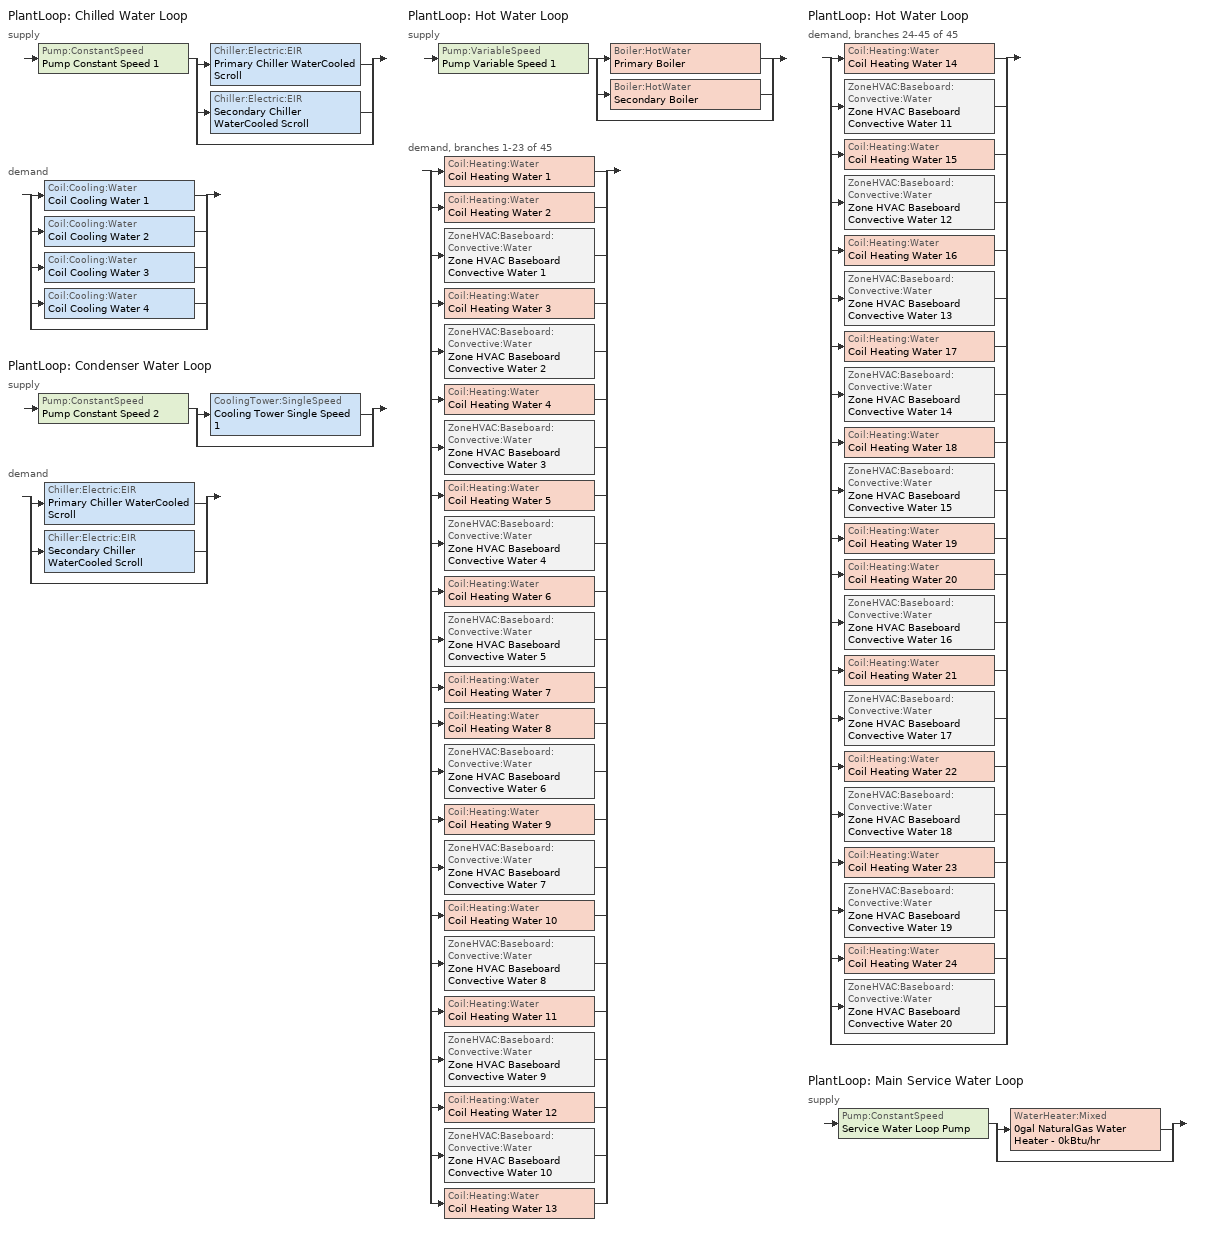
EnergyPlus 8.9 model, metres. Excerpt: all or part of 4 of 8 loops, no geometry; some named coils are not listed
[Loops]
PlantLoop 'Chilled Water Loop'
 supply: Pump:ConstantSpeed 'Pump Constant Speed 1' > split
  | Chiller:Electric:EIR 'Primary Chiller WaterCooled Scroll'
  | Chiller:Electric:EIR 'Secondary Chiller WaterCooled Scroll'
  | bypass
 demand: split
  | Coil:Cooling:Water 'Coil Cooling Water 1'
  | Coil:Cooling:Water 'Coil Cooling Water 2'
  | Coil:Cooling:Water 'Coil Cooling Water 3'
  | Coil:Cooling:Water 'Coil Cooling Water 4'
  | bypass
PlantLoop 'Condenser Water Loop'
 supply: Pump:ConstantSpeed 'Pump Constant Speed 2' > split
  | CoolingTower:SingleSpeed 'Cooling Tower Single Speed 1'
  | bypass
 demand: split
  | Chiller:Electric:EIR 'Primary Chiller WaterCooled Scroll'
  | Chiller:Electric:EIR 'Secondary Chiller WaterCooled Scroll'
  | bypass
PlantLoop 'Hot Water Loop'
 supply: Pump:VariableSpeed 'Pump Variable Speed 1' > split
  | Boiler:HotWater 'Primary Boiler'
  | Boiler:HotWater 'Secondary Boiler'
  | bypass
 demand, branches 1-23 of 45: split
  | Coil:Heating:Water 'Coil Heating Water 1'
  | Coil:Heating:Water 'Coil Heating Water 2'
  | ZoneHVAC:Baseboard:Convective:Water 'Zone HVAC Baseboard Convective Water 1'
  | Coil:Heating:Water 'Coil Heating Water 3'
  | ZoneHVAC:Baseboard:Convective:Water 'Zone HVAC Baseboard Convective Water 2'
  | Coil:Heating:Water 'Coil Heating Water 4'
  | ZoneHVAC:Baseboard:Convective:Water 'Zone HVAC Baseboard Convective Water 3'
  | Coil:Heating:Water 'Coil Heating Water 5'
  | ZoneHVAC:Baseboard:Convective:Water 'Zone HVAC Baseboard Convective Water 4'
  | Coil:Heating:Water 'Coil Heating Water 6'
  | ZoneHVAC:Baseboard:Convective:Water 'Zone HVAC Baseboard Convective Water 5'
  | Coil:Heating:Water 'Coil Heating Water 7'
  | Coil:Heating:Water 'Coil Heating Water 8'
  | ZoneHVAC:Baseboard:Convective:Water 'Zone HVAC Baseboard Convective Water 6'
  | Coil:Heating:Water 'Coil Heating Water 9'
  | ZoneHVAC:Baseboard:Convective:Water 'Zone HVAC Baseboard Convective Water 7'
  | Coil:Heating:Water 'Coil Heating Water 10'
  | ZoneHVAC:Baseboard:Convective:Water 'Zone HVAC Baseboard Convective Water 8'
  | Coil:Heating:Water 'Coil Heating Water 11'
  | ZoneHVAC:Baseboard:Convective:Water 'Zone HVAC Baseboard Convective Water 9'
  | Coil:Heating:Water 'Coil Heating Water 12'
  | ZoneHVAC:Baseboard:Convective:Water 'Zone HVAC Baseboard Convective Water 10'
  | Coil:Heating:Water 'Coil Heating Water 13'
PlantLoop 'Hot Water Loop'
 demand, branches 24-45 of 45: split
  | Coil:Heating:Water 'Coil Heating Water 14'
  | ZoneHVAC:Baseboard:Convective:Water 'Zone HVAC Baseboard Convective Water 11'
  | Coil:Heating:Water 'Coil Heating Water 15'
  | ZoneHVAC:Baseboard:Convective:Water 'Zone HVAC Baseboard Convective Water 12'
  | Coil:Heating:Water 'Coil Heating Water 16'
  | ZoneHVAC:Baseboard:Convective:Water 'Zone HVAC Baseboard Convective Water 13'
  | Coil:Heating:Water 'Coil Heating Water 17'
  | ZoneHVAC:Baseboard:Convective:Water 'Zone HVAC Baseboard Convective Water 14'
  | Coil:Heating:Water 'Coil Heating Water 18'
  | ZoneHVAC:Baseboard:Convective:Water 'Zone HVAC Baseboard Convective Water 15'
  | Coil:Heating:Water 'Coil Heating Water 19'
  | Coil:Heating:Water 'Coil Heating Water 20'
  | ZoneHVAC:Baseboard:Convective:Water 'Zone HVAC Baseboard Convective Water 16'
  | Coil:Heating:Water 'Coil Heating Water 21'
  | ZoneHVAC:Baseboard:Convective:Water 'Zone HVAC Baseboard Convective Water 17'
  | Coil:Heating:Water 'Coil Heating Water 22'
  | ZoneHVAC:Baseboard:Convective:Water 'Zone HVAC Baseboard Convective Water 18'
  | Coil:Heating:Water 'Coil Heating Water 23'
  | ZoneHVAC:Baseboard:Convective:Water 'Zone HVAC Baseboard Convective Water 19'
  | Coil:Heating:Water 'Coil Heating Water 24'
  | ZoneHVAC:Baseboard:Convective:Water 'Zone HVAC Baseboard Convective Water 20'
  | bypass
PlantLoop 'Main Service Water Loop'
 supply: Pump:ConstantSpeed 'Service Water Loop Pump' > split
  | WaterHeater:Mixed '0gal NaturalGas Water Heater - 0kBtu/hr'
  | bypass
[Coil:Heating:Water] Availability Schedule=Always On Discrete; U-Factor Times Area Value {W/K}=Autosize; Maximum Water Flow Rate {m3/s}=Autosize; Performance Input Method=UFactorTimesAreaAndDesignWaterFlowRate; Rated Capacity {W}=Autosize; Rated Inlet Water Temperature {C}=82.2; Rated Inlet Air Temperature {C}=16.6; Rated Outlet Water Temperature {C}=71.1; Rated Outlet Air Temperature {C}=32.2; Rated Ratio for Air and Water Convection=0.5
Coil Heating Water 20; Coil Heating Water 14; Coil Heating Water 21; Coil Heating Water 15; Coil Heating Water 16; Coil Heating Water 17; Coil Heating Water 18; Coil Heating Water 8; Coil Heating Water 2; Coil Heating Water 9; Coil Heating Water 22; Coil Heating Water 23; Coil Heating Water 24; Coil Heating Water 3; Coil Heating Water 4; Coil Heating Water 5; Coil Heating Water 10; Coil Heating Water 11; Coil Heating Water 6; Coil Heating Water 12
[ZoneHVAC:Baseboard:Convective:Water] Availability Schedule=Always On Discrete; Heating Design Capacity Method=HeatingDesignCapacity; Heating Design Capacity {W}=Autosize; Heating Design Capacity Per Floor Area {W/m2}=0; Fraction of Autosized Heating Design Capacity=0.8; U-Factor Times Area Value {W/K}=Autosize; Maximum Water Flow Rate {m3/s}=Autosize; Convergence Tolerance=0.001
Zone HVAC Baseboard Convective Water 16; Zone HVAC Baseboard Convective Water 11; Zone HVAC Baseboard Convective Water 17; Zone HVAC Baseboard Convective Water 12; Zone HVAC Baseboard Convective Water 13; Zone HVAC Baseboard Convective Water 14; Zone HVAC Baseboard Convective Water 15; Zone HVAC Baseboard Convective Water 6; Zone HVAC Baseboard Convective Water 1; Zone HVAC Baseboard Convective Water 7; Zone HVAC Baseboard Convective Water 18; Zone HVAC Baseboard Convective Water 19; Zone HVAC Baseboard Convective Water 20; Zone HVAC Baseboard Convective Water 2; Zone HVAC Baseboard Convective Water 3; Zone HVAC Baseboard Convective Water 4; Zone HVAC Baseboard Convective Water 8; Zone HVAC Baseboard Convective Water 9; Zone HVAC Baseboard Convective Water 5; Zone HVAC Baseboard Convective Water 10
[SetpointManager:Scheduled] Control Variable=Temperature
Name | Schedule
Setpoint Manager Scheduled 1 | CHW Temp
Setpoint Manager Scheduled 2 | CW Temp
Service hot water setpoint manager | Service Water Loop Temp - 140F
[PlantLoop] Fluid Type=Water; Maximum Loop Flow Rate {m3/s}=Autosize; Minimum Loop Flow Rate {m3/s}=0; Plant Loop Volume {m3}=Autocalculate; Load Distribution Scheme=Optimal; Plant Loop Demand Calculation Scheme=SingleSetpoint
Name | Plant Equipment Operation Scheme | Maximum Loop Temperature {C} | Minimum Loop Temperature {C}
Chilled Water Loop | Chilled Water Loop Operation Schemes | 100 | 0
Condenser Water Loop | Condenser Water Loop Operation Schemes | 100 | 0
Hot Water Loop | Hot Water Loop Operation Schemes | 100 | 0
Main Service Water Loop | Main Service Water Loop Operation Schemes | 60 | 10
[Sizing:Plant] Sizing Option=NonCoincident; Zone Timesteps in Averaging Window=1; Coincident Sizing Factor Mode=None
Name | Loop Type | Design Loop Exit Temperature {C} | Loop Design Temperature Difference {deltaC}
Chilled Water Loop | Cooling | 7 | 6
Condenser Water Loop | Condenser | 29 | 6
Hot Water Loop | Heating | 82 | 16
Main Service Water Loop | Heating | 60 | 5
[Pump:ConstantSpeed] Design Flow Rate {m3/s}=Autosize; Design Power Consumption {W}=Autosize; Motor Efficiency=0.9; Fraction of Motor Inefficiencies to Fluid Stream=0; Pump Control Type=Intermittent; Design Power Sizing Method=PowerPerFlowPerPressure; Design Electric Power per Unit Flow Rate {W/(m3/s)}=348701.1; Design Shaft Power per Unit Flow Rate per Unit Head=1.28205
Name | Design Pump Head {Pa}
Pump Constant Speed 1; Pump Constant Speed 2 | 179352
Service Water Loop Pump | 179532
[Chiller:Electric:EIR] Reference Capacity {W}=Autosize; Reference COP {W/W}=5.5; Reference Leaving Chilled Water Temperature {C}=6.67; Reference Entering Condenser Fluid Temperature {C}=29.4; Reference Chilled Water Flow Rate {m3/s}=Autosize; Reference Condenser Fluid Flow Rate {m3/s}=Autosize; Minimum Part Load Ratio=0.1; Maximum Part Load Ratio=1; Optimum Part Load Ratio=1; Minimum Unloading Ratio=0.2; Condenser Type=WaterCooled; Condenser Fan Power Ratio {W/W}=0; Fraction of Compressor Electric Consumption Rejected by Condenser=1; Leaving Chilled Water Lower Temperature Limit {C}=2; Chiller Flow Mode=NotModulated; Sizing Factor=1
Name | Cooling Capacity Function of Temperature Curve | Electric Input to Cooling Output Ratio Function of Temperature Curve | Electric Input to Cooling Output Ratio Function of Part Load Ratio Curve
Primary Chiller WaterCooled Scroll | Curve Biquadratic 1 | Curve Biquadratic 2 | Curve Quadratic 1
Secondary Chiller WaterCooled Scroll | Curve Biquadratic 3 | Curve Biquadratic 4 | Curve Quadratic 2
[PlantEquipmentOperationSchemes] Control Scheme Schedule Name 1=Always On Discrete
Name | Control Scheme Object Type 1 | Control Scheme Name 1
Chilled Water Loop Operation Schemes | PlantEquipmentOperation:CoolingLoad | Chilled Water Loop Cooling Operation Scheme
Condenser Water Loop Operation Schemes | PlantEquipmentOperation:CoolingLoad | Condenser Water Loop Cooling Operation Scheme
Hot Water Loop Operation Schemes | PlantEquipmentOperation:HeatingLoad | Hot Water Loop Heating Operation Scheme
[PlantEquipmentOperation:CoolingLoad] Load Range Lower Limit 1 {W}=0; Load Range Upper Limit 1 {W}=1000000000
Name | Range Equipment List Name 1
Chilled Water Loop Cooling Operation Scheme | Chilled Water Loop Cooling Equipment List
Condenser Water Loop Cooling Operation Scheme | Condenser Water Loop Cooling Equipment List
[PlantEquipmentList]
Chilled Water Loop Cooling Equipment List: Chiller:Electric:EIR, Primary Chiller WaterCooled Scroll, Chiller:Electric:EIR, Secondary Chiller WaterCooled Scroll
Condenser Water Loop Cooling Equipment List: CoolingTower:SingleSpeed, Cooling Tower Single Speed 1
Hot Water Loop Heating Equipment List: Boiler:HotWater, Primary Boiler, Boiler:HotWater, Secondary Boiler
[CoolingTower:SingleSpeed]
Cooling Tower Single Speed 1: Design Water Flow Rate {m3/s}=Autosize; Design Air Flow Rate {m3/s}=Autosize; Design Fan Power {W}=Autosize; Design U-Factor Times Area Value {W/K}=Autosize; Free Convection Air Flow Rate {m3/s}=Autosize; Free Convection Air Flow Rate Sizing Factor=0.1; Free Convection U-Factor Times Area Value {W/K}=Autosize; Free Convection U-Factor Times Area Value Sizing Factor=0.1; Performance Input Method=UFactorTimesAreaAndDesignWaterFlowRate; Heat Rejection Capacity and Nominal Capacity Sizing Ratio=1.25; Free Convection Capacity {W}=0; Free Convection Nominal Capacity Sizing Factor=0.1; Design Inlet Air Dry-Bulb Temperature {C}=24; Design Inlet Air Wet-Bulb Temperature {C}=24; Design Approach Temperature {deltaC}=5; Design Range Temperature {deltaC}=5; Basin Heater Capacity {W/K}=0; Basin Heater Setpoint Temperature {C}=2; Evaporation Loss Mode=LossFactor; Evaporation Loss Factor {percent/K}=0.2; Drift Loss Percent {percent}=0.008; Blowdown Calculation Mode=ConcentrationRatio; Blowdown Concentration Ratio=3; Capacity Control=FanCycling; Number of Cells=1; Cell Control=MinimalCell; Cell Minimum  Water Flow Rate Fraction=0.33; Cell Maximum Water Flow Rate Fraction=2.5; Sizing Factor=1
[Pump:VariableSpeed]
Pump Variable Speed 1: Design Maximum Flow Rate {m3/s}=Autosize; Design Pump Head {Pa}=179352; Design Power Consumption {W}=Autosize; Motor Efficiency=0.9; Fraction of Motor Inefficiencies to Fluid Stream=0; Coefficient 1 of the Part Load Performance Curve=0; Coefficient 2 of the Part Load Performance Curve=1; Coefficient 3 of the Part Load Performance Curve=0; Coefficient 4 of the Part Load Performance Curve=0; Design Minimum Flow Rate {m3/s}=0; Pump Control Type=Intermittent; Skin Loss Radiative Fraction=0.5; Design Power Sizing Method=PowerPerFlowPerPressure; Design Electric Power per Unit Flow Rate {W/(m3/s)}=348701.1; Design Shaft Power per Unit Flow Rate per Unit Head=1.28205; Design Minimum Flow Rate Fraction=0
[Boiler:HotWater] Fuel Type=NaturalGas; Nominal Capacity {W}=Autosize; Nominal Thermal Efficiency=0.8; Design Water Outlet Temperature {C}=82; Design Water Flow Rate {m3/s}=Autosize; Minimum Part Load Ratio=0; Maximum Part Load Ratio=1; Optimum Part Load Ratio=1; Water Outlet Upper Temperature Limit {C}=99; Boiler Flow Mode=ConstantFlow; Parasitic Electric Load {W}=0; Sizing Factor=1
Primary Boiler; Secondary Boiler
[SetpointManager:OutdoorAirReset]
Setpoint Manager Outdoor Air Reset 1: Control Variable=Temperature; Setpoint at Outdoor Low Temperature {C}=82; Outdoor Low Temperature {C}=-16; Setpoint at Outdoor High Temperature {C}=60; Outdoor High Temperature {C}=0
[PlantEquipmentOperation:HeatingLoad]
Hot Water Loop Heating Operation Scheme: Load Range Lower Limit 1 {W}=0; Load Range Upper Limit 1 {W}=1000000000; Range Equipment List Name 1=Hot Water Loop Heating Equipment List
[WaterHeater:Mixed]
0gal NaturalGas Water Heater - 0kBtu/hr: Tank Volume {m3}=0; Setpoint Temperature Schedule=Service Water Loop Temp - 140F; Deadband Temperature Difference {deltaC}=2; Maximum Temperature Limit {C}=82.2222; Heater Control Type=Cycle; Heater Maximum Capacity {W}=0; Heater Ignition Minimum Flow Rate {m3/s}=0; Heater Ignition Delay {s}=0; Heater Fuel Type=NaturalGas; Heater Thermal Efficiency=0.8; Off Cycle Parasitic Fuel Consumption Rate {W}=20; Off Cycle Parasitic Fuel Type=NaturalGas; Off Cycle Parasitic Heat Fraction to Tank=0.8; On Cycle Parasitic Fuel Consumption Rate {W}=0; On Cycle Parasitic Fuel Type=NaturalGas; On Cycle Parasitic Heat Fraction to Tank=0; Ambient Temperature Indicator=Schedule; Ambient Temperature Schedule=Water Heater Ambient Temp Schedule - 70F; Off Cycle Loss Coefficient to Ambient Temperature {W/K}=6; Off Cycle Loss Fraction to Zone=1; On Cycle Loss Coefficient to Ambient Temperature {W/K}=6; On Cycle Loss Fraction to Zone=1; Use Side Effectiveness=1; Source Side Effectiveness=1; Use Side Design Flow Rate {m3/s}=Autosize; Source Side Design Flow Rate {m3/s}=Autosize; Indirect Water Heating Recovery Time {hr}=1.5; Source Side Flow Control Mode=IndirectHeatPrimarySetpoint
[Schedule:Day:Interval]
satCHW Temp 1; Schedule Day 3; sunCHW Temp 1; wkdCHW Temp 1: No, 01:00, 7, 02:00, 7, 03:00, 7, 04:00, 7, 05:00, 7, 06:00, 7, 07:00, 7, 08:00, 7, 09:00, 7, 10:00, 7, 11:00, 7, 12:00, 7, 13:00, 7, 14:00, 7, 15:00, 7, 16:00, 7, 17:00, 7, 18:00, 7, 19:00, 7, 20:00, 7, 21:00, 7, 22:00, 7, 23:00, 7, 24:00, 7
satCW Temp 1; Schedule Day 4; sunCW Temp 1; wkdCW Temp 1: No, 01:00, 29, 02:00, 29, 03:00, 29, 04:00, 29, 05:00, 29, 06:00, 29, 07:00, 29, 08:00, 29, 09:00, 29, 10:00, 29, 11:00, 29, 12:00, 29, 13:00, 29, 14:00, 29, 15:00, 29, 16:00, 29, 17:00, 29, 18:00, 29, 19:00, 29, 20:00, 29, 21:00, 29, 22:00, 29, 23:00, 29, 24:00, 29
Service Water Loop Temp - 140F Default: No, 24:00, 60
Water Heater Ambient Temp Schedule - 70F Default: No, 24:00, 21.1111
[Schedule:Week:Daily]
CHW Temp Week Rule - Jan1-Dec31: sunCHW Temp 1, wkdCHW Temp 1, wkdCHW Temp 1, wkdCHW Temp 1, wkdCHW Temp 1, wkdCHW Temp 1, satCHW Temp 1, Schedule Day 3, Schedule Day 3, Schedule Day 3, Schedule Day 3, Schedule Day 3
CW Temp Week Rule - Jan1-Dec31: sunCW Temp 1, wkdCW Temp 1, wkdCW Temp 1, wkdCW Temp 1, wkdCW Temp 1, wkdCW Temp 1, satCW Temp 1, Schedule Day 4, Schedule Day 4, Schedule Day 4, Schedule Day 4, Schedule Day 4
Service Water Loop Temp - 140F Week Rule - Jan1-Dec31: Service Water Loop Temp - 140F Default, Service Water Loop Temp - 140F Default, Service Water Loop Temp - 140F Default, Service Water Loop Temp - 140F Default, Service Water Loop Temp - 140F Default, Service Water Loop Temp - 140F Default, Service Water Loop Temp - 140F Default, Service Water Loop Temp - 140F Default, Service Water Loop Temp - 140F Default, Service Water Loop Temp - 140F Default, Service Water Loop Temp - 140F Default, Service Water Loop Temp - 140F Default
Water Heater Ambient Temp Schedule - 70F Week Rule - Jan1-Dec31: Water Heater Ambient Temp Schedule - 70F Default, Water Heater Ambient Temp Schedule - 70F Default, Water Heater Ambient Temp Schedule - 70F Default, Water Heater Ambient Temp Schedule - 70F Default, Water Heater Ambient Temp Schedule - 70F Default, Water Heater Ambient Temp Schedule - 70F Default, Water Heater Ambient Temp Schedule - 70F Default, Water Heater Ambient Temp Schedule - 70F Default, Water Heater Ambient Temp Schedule - 70F Default, Water Heater Ambient Temp Schedule - 70F Default, Water Heater Ambient Temp Schedule - 70F Default, Water Heater Ambient Temp Schedule - 70F Default
[Schedule:Year]
CHW Temp: CHW Temp Week Rule - Jan1-Dec31, 1, 1, 12, 31
CW Temp: CW Temp Week Rule - Jan1-Dec31, 1, 1, 12, 31
Service Water Loop Temp - 140F: Service Water Loop Temp - 140F Week Rule - Jan1-Dec31, 1, 1, 12, 31
Water Heater Ambient Temp Schedule - 70F: Water Heater Ambient Temp Schedule - 70F Week Rule - Jan1-Dec31, 1, 1, 12, 31
[Schedule:Constant]
Always On Discrete: Hourly Value=1
[Curve:Biquadratic] Minimum Value of x {BasedOnField A2}=5; Maximum Value of x {BasedOnField A2}=10; Minimum Value of y {BasedOnField A3}=24; Maximum Value of y {BasedOnField A3}=35
Name | Coefficient1 Constant | Coefficient2 x | Coefficient3 x**2 | Coefficient4 y | Coefficient5 y**2 | Coefficient6 x*y
Curve Biquadratic 1; Curve Biquadratic 3 | 1.02152 | 0.0370359 | 0.000233248 | -0.00389405 | -6.52536e-05 | -0.000268045
Curve Biquadratic 2; Curve Biquadratic 4 | 0.701769 | -0.00452016 | 0.00053311 | -0.00549821 | 0.000544579 | -0.000729032
[Curve:Quadratic] Coefficient1 Constant=0.0636912; Coefficient2 x=0.584888; Coefficient3 x**2=0.352803; Minimum Value of x {BasedOnField A2}=0; Maximum Value of x {BasedOnField A2}=1
Curve Quadratic 1; Curve Quadratic 2
